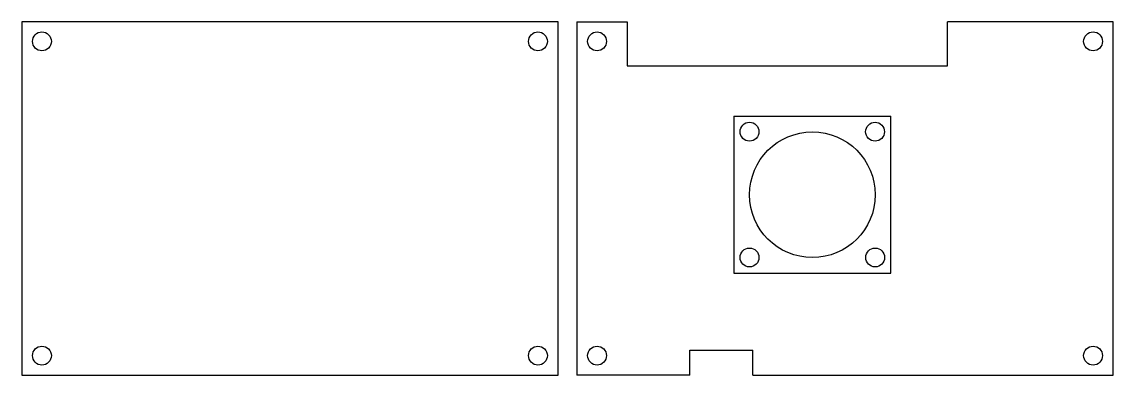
# Model space of a CAD drawing. Header units: millimetres. Extents: x 1 to 174, y 35 to 91.
import ezdxf

# ---------------------------------------------------------------- set-up
doc = ezdxf.new("R2010")
doc.units = ezdxf.units.MM
doc.layers.get('0').update_dxf_attribs({"lineweight": 25})

msp = doc.modelspace()

# ---------------------------------------------------------------- linework, layer by layer
for p, q in [((0.6, 91.2), (0.6, 35)), ((86, 91.2), (0.6, 91.2)), ((86, 35), (86, 91.2)), ((89, 91.2), (89, 35)), ((89, 91.2), (97, 91.2)), ((97, 91.2), (97, 84.2)), ((174.4, 91.2), (148, 91.2)), ((148, 84.2), (148, 91.2)), ((174.4, 35), (174.4, 91.2)), ((97, 84.2), (148, 84.2)), ((114, 76.2), (139, 76.2)), ((114, 76.2), (114, 51.2)), ((139, 51.2), (139, 76.2)), ((114, 51.2), (139, 51.2)), ((107, 35), (107, 39)), ((107, 39), (117, 39)), ((117, 35), (117, 39)), ((0.6, 35), (86, 35)), ((107, 35), (89, 35)), ((117, 35), (174.4, 35))]:
    msp.add_line(p, q)
for centre, radius in [((3.8, 88.1), 1.5), ((82.8, 88.1), 1.5), ((92.2, 88.1), 1.5), ((171.2, 88.1), 1.5), ((116.49, 73.73), 1.5), ((136.48, 73.73), 1.5), ((126.5, 63.7), 10), ((116.49, 53.72), 1.5), ((136.5, 53.72), 1.5), ((3.8, 38.1), 1.5), ((82.8, 38.1), 1.5), ((92.2, 38.1), 1.5), ((171.2, 38.1), 1.5)]:
    msp.add_circle(centre, radius)

doc.saveas('drawing.dxf')
